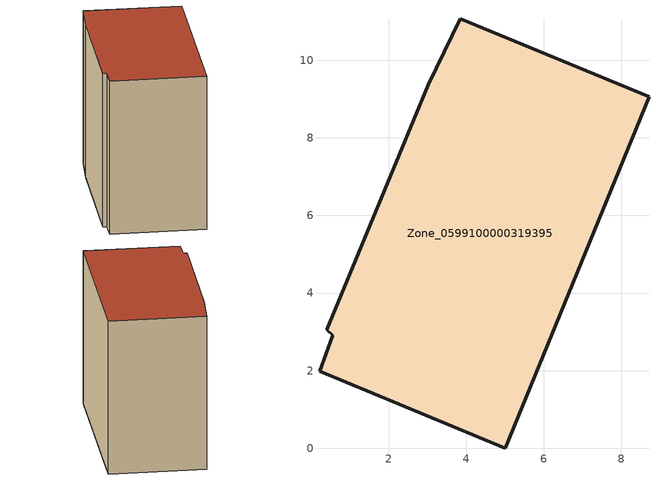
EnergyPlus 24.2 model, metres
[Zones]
Zone_0599100000319395
 floor ground (C_G): 0.22,1.99 0.56,2.91 0.4,3.05 3.02,9.36 3.85,11.07 8.71,9.06 5.01,0 z0
 wall outside (C_F): 5.01,0 8.71,9.06 3.85,11.07 3.02,9.36 0.4,3.05 0.56,2.91 0.22,1.99 5.01,0 z0:8.79
 roof outside (C_R): 0.56,2.91 0.22,1.99 5.01,0 8.71,9.06 3.85,11.07 3.02,9.36 0.4,3.05 z8.79
[BUILDING]
Pand.0599100000319395: North Axis=0; Terrain=City; Loads Convergence Tolerance Value=0.04; Temperature Convergence Tolerance Value=0.4; Solar Distribution=FullExterior; Maximum Number of Warmup Days=25; Minimum Number of Warmup Days=1
[Site:Location]
Rotterdam.The.Hague.AP_ZH_NLD Design_Conditions: Latitude=51.96; Longitude=4.45; Time Zone=1; Elevation=-4.5
[SITE:GROUNDTEMPERATURE:BUILDINGSURFACE]
18, 18, 18, 18, 18, 18, 18, 18, 18, 18, 18, 18
[MATERIAL] Thermal Absorptance=0.9; Solar Absorptance=0.7; Visible Absorptance=0.7
Name | Roughness | Thickness | Conductivity | Density | Specific Heat
G.TC.1975-1991 | MediumSmooth | 0.15 | 0.288461 | 540 | 1210
F.TC.1975-1991 | Rough | 0.3 | 0.230769 | 1920 | 840
R.TC.1975-1991 | MediumRough | 0.2 | 0.153846 | 1500 | 1000
[CONSTRUCTION]
C_G: G.TC.1975-1991
C_F: F.TC.1975-1991
C_R: R.TC.1975-1991
[ZONE]
Zone_0599100000319395: Type=1; Multiplier=1; Ceiling Height=Autocalculate; Volume=Autocalculate; Floor Area=autocalculate; Part of Total Floor Area=Yes
[ZONEINFILTRATION:DESIGNFLOWRATE]
Infil_Zone_0599100000319395: Zone or ZoneList or Space or SpaceList=Zone_0599100000319395; Schedule=AlwaysOn; Design Flow Rate Calculation Method=Flow/Area; Flow Rate per Floor Area=0.003; Constant Term Coefficient=1; Temperature Term Coefficient=0; Velocity Term Coefficient=0; Velocity Squared Term Coefficient=0
[HVACTEMPLATE:ZONE:IDEALLOADSAIRSYSTEM]
Zone_0599100000319395: Maximum Heating Supply Air Temperature=50; Minimum Cooling Supply Air Temperature=13; Maximum Heating Supply Air Humidity Ratio=0.0156; Minimum Cooling Supply Air Humidity Ratio=0.0077; Heating Limit=NoLimit; Cooling Limit=NoLimit; Dehumidification Control Type=ConstantSensibleHeatRatio; Cooling Sensible Heat Ratio=0.7; Dehumidification Setpoint=60; Humidification Control Type=None; Humidification Setpoint=30; Outdoor Air Method=None; Outdoor Air Flow Rate per Person=0.00944; Outdoor Air Flow Rate per Zone Floor Area=0; Outdoor Air Flow Rate per Zone=0; Demand Controlled Ventilation Type=None; Outdoor Air Economizer Type=NoEconomizer; Heat Recovery Type=None; Sensible Heat Recovery Effectiveness=0.7; Latent Heat Recovery Effectiveness=0.65
[ZONECONTROL:THERMOSTAT]
ThermostatControl_Zone_0599100000319395: Zone or ZoneList=Zone_0599100000319395; Control Type Schedule=DualSetpointControlType; Control 1=Thermostat_Zone_0599100000319395; Temperature Difference Between Cutout And Setpoint=0
[THERMOSTATSETPOINT:DUALSETPOINT]
Thermostat_Zone_0599100000319395: Heating Setpoint Temperature Schedule=HeatingSetpoint_Zone_0599100000319395; Cooling Setpoint Temperature Schedule=CoolingSetpoint_Zone_0599100000319395
[SCHEDULE:COMPACT]
HeatingSetpoint_Zone_0599100000319395: Through: 12/31, For: AllDays, Until: 24:00, 21
CoolingSetpoint_Zone_0599100000319395: Through: 12/31, For: AllDays, Until: 24:00, 24
DualSetpointControlType: Through: 12/31, For: AllDays, Until: 24:00, 4
AlwaysOn: Through: 12/31, For: AllDays, Until: 24:00, 1
